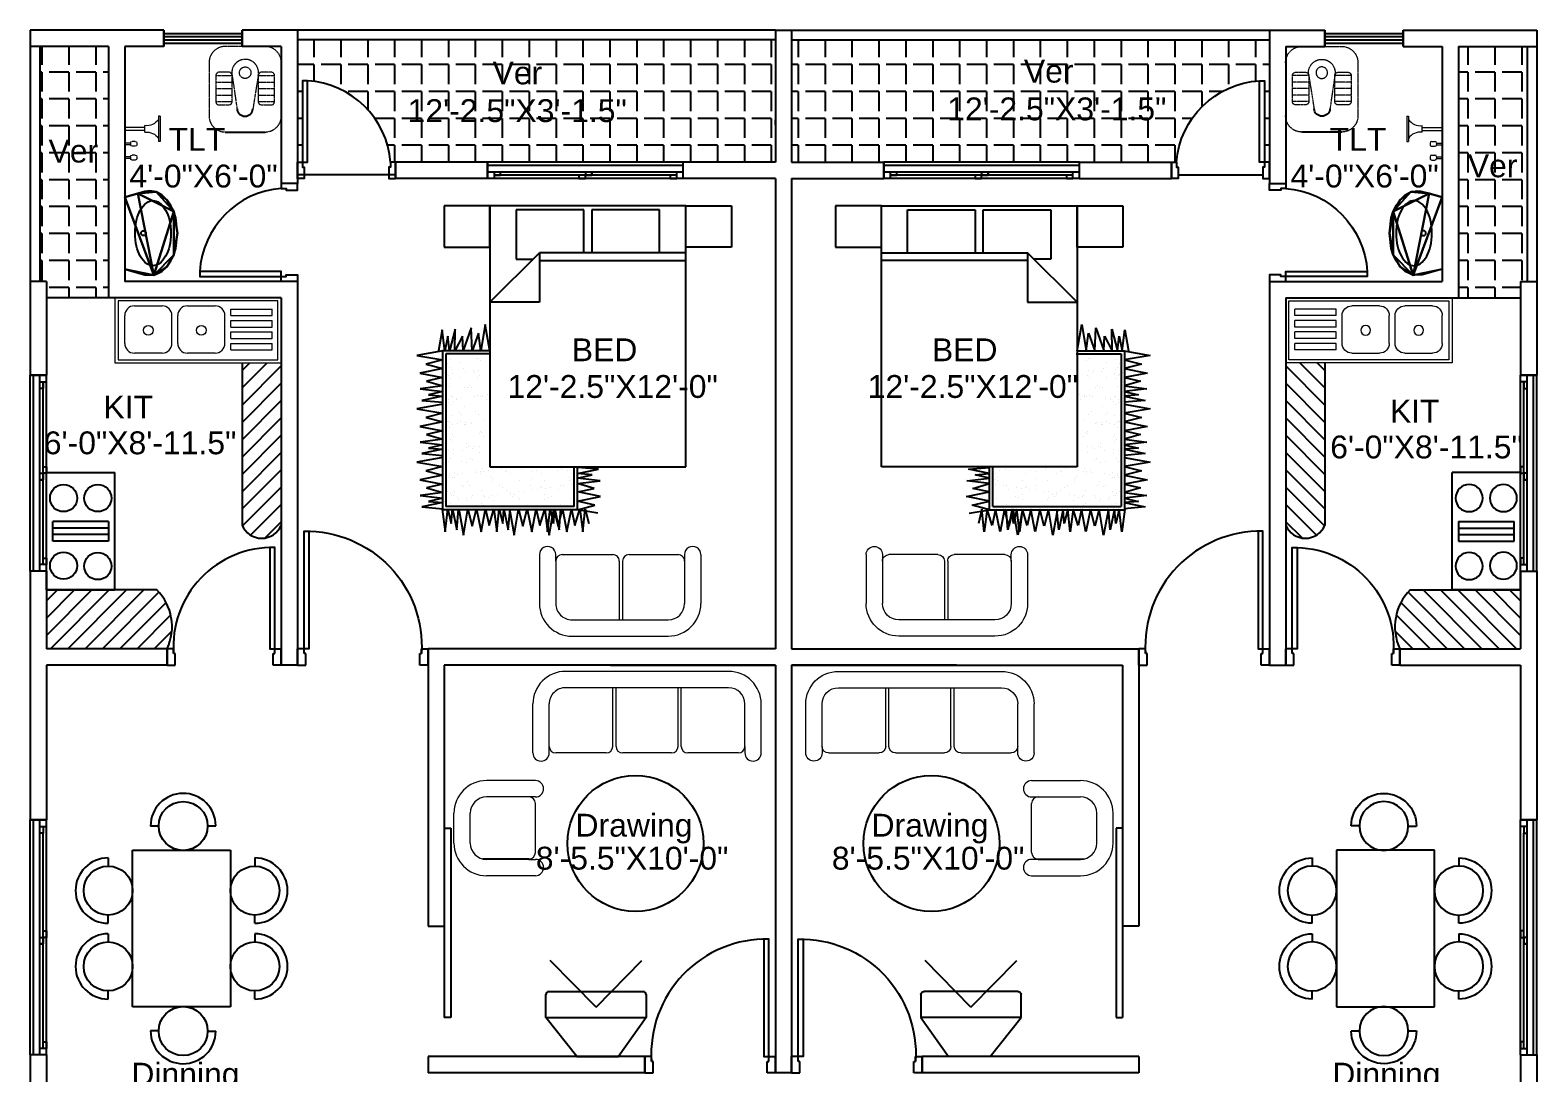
# Model space of a CAD drawing. Header units: inches. Extents: x 6298 to 15649, y -2101 to 8036.
# Drawn here: x 9079 to 15649, y 3492 to 8036 of the extents above; entities that cross this region are included whole.
import ezdxf
from ezdxf.enums import TextEntityAlignment as Align

# ---------------------------------------------------------------- set-up
doc = ezdxf.new("R2010")
doc.units = ezdxf.units.IN
doc.header["$MEASUREMENT"] = 0
doc.linetypes.add('CENTER2', pattern=[1.125, 0.75, -0.125, 0.125, -0.125])
doc.linetypes.add('DASHED2', pattern=[0.375, 0.25, -0.125])
for name, color, linetype in [('AR APPL SPEC', 14, 'Continuous'), ('AR APPLIANCE', 1, 'Continuous'), ('BED', 221, 'DASHED2'), ('door', 12, 'Continuous'), ('farniture', 226, 'Continuous'), ('FIXTURES', 4, 'Continuous'), ('FURNITURE', 3, 'Continuous'), ('win', 104, 'Continuous')]:
    doc.layers.add(name, color=color, linetype=linetype)
for name, color, linetype, lineweight in [('BORDER', 230, 'Continuous', 30), ('KITCHEN_FIX', 140, 'Continuous', 0), ('stair hide', 11, 'Continuous', 9), ('Text', 7, 'Continuous', 15), ('WINDOW', 96, 'Continuous', 18)]:
    doc.layers.add(name, color=color, linetype=linetype, lineweight=lineweight)
doc.styles.add('arial', font='arial.ttf')
doc.styles.get("Standard").update_dxf_attribs({"font": 'arial.ttf'})
pattern_1 = [(180, (-688294.65, 649716.58), (-1e-14, -117.315), [85.32, -31.995]), (270, (-688294.65, 649716.58), (117.315, -2e-14), [85.32, -31.995])]
pattern_2 = [(180, (-1021012.3, 714559.31), (-4e-14, -117.315), [85.32, -31.995]), (270, (-1021012.3, 714559.31), (117.315, -5e-14), [85.32, -31.995])]
pattern_3 = [(45, (-1021012.295, 714559.314), (-37.706469, 37.706469), [])]
pattern_4 = [(135, (1045740.234, 714559.314), (37.706469, 37.706469), [])]

# ---------------------------------------------------------------- blocks, each defined once
blk = doc.blocks.new('w1')
at = {"layer": 'win', "linetype": 'Continuous'}
for p, q in [((-5, 0), (-5, 60)), ((0, 60), (-5, 60)), ((-3, 58), (-5, 58)), ((-4, 2), (-4, 58)), ((-3, 0), (-3, 60)), ((-1, 0), (-1, 60)), ((0, 0), (0, 60)), ((-4, 32), (-5, 32)), ((-3, 28), (-4, 28)), ((-5, 2), (-3, 2)), ((-5, 0), (0, 0))]:
    blk.add_line(p, q, dxfattribs=at)
for points in [[(-4, 56), (-3, 56), (-3, 58), (-4, 58)], [(-5, 30), (-4, 30), (-4, 32), (-5, 32)], [(-4, 28), (-3, 28), (-3, 30), (-4, 30)], [(-5, 2), (-4, 2), (-4, 4), (-5, 4)]]:
    blk.add_lwpolyline(points, close=True, dxfattribs=at)
blk = doc.blocks.new('DIN 6')
at = {"layer": 'FURNITURE'}
for p, q in [((2.38, 37.5), (4.88, 37.5)), ((22.38, 37.5), (19.88, 37.5)), ((25.62, 37.5), (28.12, 37.5)), ((45.62, 37.5), (43.12, 37.5)), ((0, 30), (48, 30)), ((0, 0), (0, 30)), ((48, 30), (48, 0)), ((-7.37, 22), (-7.35, 24.5)), ((55.37, 22), (55.35, 24.5)), ((-7.48, 7), (-7.5, 4.5)), ((55.48, 7), (55.5, 4.5)), ((48, 0), (0, 0)), ((2.38, -7.5), (4.88, -7.5)), ((22.38, -7.5), (19.88, -7.5)), ((25.62, -7.5), (28.12, -7.5)), ((45.62, -7.5), (43.12, -7.5))]:
    blk.add_line(p, q, dxfattribs=at)
for centre in [(12.38, 37.5), (35.62, 37.5), (-7.43, 14.5), (55.43, 14.5), (12.38, -7.5), (35.62, -7.5)]:
    blk.add_circle(centre, 7.5, dxfattribs=at)
for centre, start, end in [((12.38, 37.5), 0, 180), ((35.62, 37.5), 0, 180), ((-7.43, 14.5), 89.579, 269.579), ((55.43, 14.5), 270.421, 90.421), ((12.38, -7.5), 180, 0), ((35.62, -7.5), 180, 0)]:
    blk.add_arc(centre, 10, start, end, dxfattribs=at)
blk = doc.blocks.new('A$C529F64BF')
at = {"linetype": 'Continuous'}
for p, q in [((-92.33, 50.85), (-92.87, 44.44)), ((-91, 44.44), (-92.33, 50.85)), ((-88.81, 51.4), (-89.58, 44.44)), ((-87.91, 44.44), (-88.81, 51.4)), ((-83.98, 51.47), (-85.35, 44.51)), ((-82.56, 44.44), (-83.98, 51.47)), ((-78.56, 52.46), (-79.92, 44.44)), ((-77.12, 44.44), (-78.56, 52.46)), ((-75.98, 50.85), (-76.52, 44.44)), ((-74.65, 44.44), (-75.98, 50.85)), ((-72.46, 51.4), (-73.24, 44.44)), ((-71.56, 44.44), (-72.46, 51.4)), ((-67.63, 51.47), (-69.01, 44.51)), ((-66.21, 44.44), (-67.63, 51.47)), ((-62.21, 52.46), (-63.57, 44.44)), ((-60.78, 44.44), (-62.21, 52.46)), ((-59.64, 50.85), (-60.18, 44.44)), ((-58.31, 44.44), (-59.64, 50.85)), ((-56.11, 51.4), (-56.89, 44.44)), ((-55.21, 44.44), (-56.11, 51.4)), ((-51.29, 51.47), (-52.66, 44.51)), ((-49.87, 44.44), (-51.29, 51.47)), ((-45.87, 52.46), (-47.22, 44.44)), ((-44.43, 44.44), (-45.87, 52.46)), ((-90.63, 48.85), (-91, 44.44)), ((-89.58, 44.44), (-90.63, 48.85)), ((-86.42, 49.47), (-87.91, 44.44)), ((-85.35, 44.51), (-86.42, 49.47)), ((-81.26, 49.72), (-82.56, 44.44)), ((-79.92, 44.44), (-81.26, 49.72)), ((-74.28, 48.85), (-74.65, 44.44)), ((-73.24, 44.44), (-74.28, 48.85)), ((-70.08, 49.47), (-71.56, 44.44)), ((-69.01, 44.51), (-70.08, 49.47)), ((-64.91, 49.72), (-66.21, 44.44)), ((-63.57, 44.44), (-64.91, 49.72)), ((-57.93, 48.85), (-58.31, 44.44)), ((-56.89, 44.44), (-57.93, 48.85)), ((-53.73, 49.47), (-55.21, 44.44)), ((-52.66, 44.51), (-53.73, 49.47)), ((-48.56, 49.72), (-49.87, 44.44)), ((-47.22, 44.44), (-48.56, 49.72)), ((-92.97, 44.63), (-99.93, 43.73)), ((-99.93, 43.73), (-92.97, 42.95)), ((-92.97, 42.95), (-97.38, 41.91)), ((-97.38, 41.91), (-92.97, 41.53)), ((-44.43, 44.51), (-93.15, 44.51)), ((-93.15, 3.17), (-93.15, 44.51)), ((-45.43, 43.51), (-92.15, 43.51)), ((-92.15, 4.17), (-92.15, 43.51)), ((-91.48, 44.27), (-91.48, 44.27)), ((-91.15, 42.24), (-91.15, 42.24)), ((-90.83, 45.38), (-90.83, 45.38)), ((-90.62, 43.82), (-90.62, 43.82)), ((-90.26, 44.45), (-90.26, 44.45)), ((-88.75, 41.68), (-88.75, 41.68)), ((-88.24, 42.23), (-88.24, 42.23)), ((-87.58, 43.11), (-87.58, 43.11)), ((-83.43, 42.57), (-83.43, 42.57)), ((-82.68, 42.51), (-82.68, 42.51)), ((-81.97, 42.36), (-81.97, 42.36)), ((-81.8, 43.3), (-81.8, 43.3)), ((-81.17, 43.62), (-81.17, 43.62)), ((-78.27, 42.59), (-78.27, 42.59)), ((-77.58, 41.97), (-77.58, 41.97)), ((-76.02, 43.49), (-76.02, 43.49)), ((-74.96, 42.84), (-74.96, 42.84)), ((-71.7, 42.07), (-71.7, 42.07)), ((-67.88, 42.46), (-67.88, 42.46)), ((-66.95, 41.62), (-66.95, 41.62)), ((-66.58, 42.09), (-66.58, 42.09)), ((-66.14, 42.89), (-66.14, 42.89)), ((-66.07, 42.64), (-66.07, 42.64)), ((-64.36, 41.59), (-64.36, 41.59)), ((-63.23, 43.68), (-63.23, 43.68)), ((-61.04, 41.81), (-61.04, 41.81)), ((-60.15, 42.79), (-60.15, 42.79)), ((-59.41, 42.74), (-59.41, 42.74)), ((-58.58, 41.78), (-58.58, 41.78)), ((-55.41, 42.38), (-55.41, 42.38)), ((-52.8, 41.97), (-52.8, 41.97)), ((-51.91, 42.7), (-51.91, 42.7)), ((-51.69, 43.06), (-51.69, 43.06)), ((-51.1, 43.97), (-51.1, 43.97)), ((-50.04, 41.93), (-50.04, 41.93)), ((-49.53, 42.48), (-49.53, 42.48)), ((-48.2, 42.94), (-48.2, 42.94)), ((-47.02, 42.16), (-47.02, 42.16)), ((-45.43, 29.76), (-45.43, 43.51)), ((-38.02, 44.65), (-44.43, 45.75)), ((-44.43, 43.88), (-38.02, 44.65)), ((-44.43, 29.94), (-44.43, 44.51)), ((-40.02, 42.91), (-44.43, 43.88)), ((-44.43, 42.46), (-40.02, 42.91)), ((-37.82, 40.72), (-44.43, 42.46)), ((-12.69, 44.06), (-12.69, 30)), ((0, 44.06), (-12.69, 44.06)), ((0, 30), (0, 44.06)), ((-92.97, 39.6), (-100.98, 38.16)), ((-100.98, 38.16), (-92.97, 36.81)), ((-92.97, 41.53), (-99.38, 40.21)), ((-99.38, 40.21), (-92.97, 39.66)), ((-90.09, 39.75), (-90.09, 39.75)), ((-89.77, 37.31), (-89.77, 37.31)), ((-89.49, 39.93), (-89.49, 39.93)), ((-88.68, 41.2), (-88.68, 41.2)), ((-87.48, 40.84), (-87.48, 40.84)), ((-86.11, 38.24), (-86.11, 38.24)), ((-85.61, 38.79), (-85.61, 38.79)), ((-84.51, 36.97), (-84.51, 36.97)), ((-83.22, 41.01), (-83.22, 41.01)), ((-83.21, 41.4), (-83.21, 41.4)), ((-82.36, 40.07), (-82.36, 40.07)), ((-82.16, 38.51), (-82.16, 38.51)), ((-81.7, 41.03), (-81.7, 41.03)), ((-78.73, 37.16), (-78.73, 37.16)), ((-78.25, 38.83), (-78.25, 38.83)), ((-75.92, 41.21), (-75.92, 41.21)), ((-74.95, 38.54), (-74.95, 38.54)), ((-74.75, 41.28), (-74.75, 41.28)), ((-74.22, 37.2), (-74.22, 37.2)), ((-72.95, 37.35), (-72.95, 37.35)), ((-72.21, 41.52), (-72.21, 41.52)), ((-70.74, 41.26), (-70.74, 41.26)), ((-70.14, 41.4), (-70.14, 41.4)), ((-67.17, 37.54), (-67.17, 37.54)), ((-66.93, 37.86), (-66.93, 37.86)), ((-66.81, 39.97), (-66.81, 39.97)), ((-66.49, 37.53), (-66.49, 37.53)), ((-66.13, 39.12), (-66.13, 39.12)), ((-63.94, 38.65), (-63.94, 38.65)), ((-63.44, 39.2), (-63.44, 39.2)), ((-61.39, 37.73), (-61.39, 37.73)), ((-59.95, 41.23), (-59.95, 41.23)), ((-59.42, 40.28), (-59.42, 40.28)), ((-59.09, 40.3), (-59.09, 40.3)), ((-58.88, 38.74), (-58.88, 38.74)), ((-58.61, 41.55), (-58.61, 41.55)), ((-55.61, 37.91), (-55.61, 37.91)), ((-52.78, 38.95), (-52.78, 38.95)), ((-51.48, 41.5), (-51.48, 41.5)), ((-50.95, 37.43), (-50.95, 37.43)), ((-49.83, 38.1), (-49.83, 38.1)), ((-48.18, 39.18), (-48.18, 39.18)), ((-39.94, 38.46), (-44.43, 40.78)), ((-44.43, 40.78), (-37.82, 40.72)), ((-44.37, 38.23), (-39.94, 38.46)), ((-37.41, 35.8), (-44.37, 38.23)), ((-92.97, 34.16), (-99.99, 32.74)), ((-99.99, 32.74), (-93.03, 31.37)), ((-92.97, 36.81), (-98.25, 35.47)), ((-98.25, 35.47), (-92.97, 34.16)), ((-91.24, 32.65), (-91.24, 32.65)), ((-90.29, 36.78), (-90.29, 36.78)), ((-89.56, 35.75), (-89.56, 35.75)), ((-88.85, 35.26), (-88.85, 35.26)), ((-87.19, 32.73), (-87.19, 32.73)), ((-85.76, 36.41), (-85.76, 36.41)), ((-81.96, 33.01), (-81.96, 33.01)), ((-81.62, 34.44), (-81.62, 34.44)), ((-81.41, 32.92), (-81.41, 32.92)), ((-81.15, 34.28), (-81.15, 34.28)), ((-80.58, 32.39), (-80.58, 32.39)), ((-77.85, 35.37), (-77.85, 35.37)), ((-77.34, 35.93), (-77.34, 35.93)), ((-75.63, 33.11), (-75.63, 33.11)), ((-74.44, 35.44), (-74.44, 35.44)), ((-73.9, 34.77), (-73.9, 34.77)), ((-73.69, 33.2), (-73.69, 33.2)), ((-73.64, 36.7), (-73.64, 36.7)), ((-69.85, 33.3), (-69.85, 33.3)), ((-69.58, 32.5), (-69.58, 32.5)), ((-69.07, 33.06), (-69.07, 33.06)), ((-66.68, 35.67), (-66.68, 35.67)), ((-66.29, 35.97), (-66.29, 35.97)), ((-64.07, 33.49), (-64.07, 33.49)), ((-63.21, 34.34), (-63.21, 34.34)), ((-58.41, 32.8), (-58.41, 32.8)), ((-58.35, 34.66), (-58.35, 34.66)), ((-58.29, 33.68), (-58.29, 33.68)), ((-55.7, 36.76), (-55.7, 36.76)), ((-55.68, 35.78), (-55.68, 35.78)), ((-55.17, 36.34), (-55.17, 36.34)), ((-52.5, 33.87), (-52.5, 33.87)), ((-51.89, 33.36), (-51.89, 33.36)), ((-51.08, 34.63), (-51.08, 34.63)), ((-50.62, 34.99), (-50.62, 34.99)), ((-50.42, 33.43), (-50.42, 33.43)), ((-47.41, 32.91), (-47.41, 32.91)), ((-46.9, 33.47), (-46.9, 33.47)), ((-46.72, 34.06), (-46.72, 34.06)), ((-44.43, 35.44), (-37.41, 35.8)), ((-39.07, 33.54), (-44.43, 35.44)), ((-44.43, 32.79), (-39.07, 33.54)), ((-36.42, 31.44), (-44.43, 32.79)), ((-92.97, 28.82), (-99.93, 27.91)), ((-99.93, 27.91), (-92.97, 27.14)), ((-93.03, 31.37), (-98, 30.3)), ((-98, 30.3), (-92.97, 28.82)), ((-91.75, 32.09), (-91.75, 32.09)), ((-90.19, 28.93), (-90.19, 28.93)), ((-89.47, 30.59), (-89.47, 30.59)), ((-89.02, 31.67), (-89.02, 31.67)), ((-88.7, 29.23), (-88.7, 29.23)), ((-88.66, 31.86), (-88.66, 31.86)), ((-84.41, 29.12), (-84.41, 29.12)), ((-83.48, 29.22), (-83.48, 29.22)), ((-82.97, 29.78), (-82.97, 29.78)), ((-81.3, 32), (-81.3, 32)), ((-81.09, 30.44), (-81.09, 30.44)), ((-80, 30), (-80, -30)), ((0, 30), (-80, 30)), ((-70.72, 31.91), (-70.72, 31.91)), ((-65.75, 31.89), (-65.75, 31.89)), ((-60.8, 30.19), (-60.8, 30.19)), ((-59.4, 30.94), (-59.4, 30.94)), ((-58.6, 32.2), (-58.6, 32.2)), ((-58.03, 32.22), (-58.03, 32.22)), ((-57.82, 30.66), (-57.82, 30.66)), ((-55.51, 30.06), (-55.51, 30.06)), ((-49.73, 30.25), (-49.73, 30.25)), ((-44.43, 30), (-36.42, 31.44)), ((-29.6, 30), (-14.4, 14.8)), ((-29.6, 14.8), (-29.6, 30)), ((-12.69, 30), (0, 30)), ((0, -30), (0, 30)), ((-92.97, 24.02), (-100.98, 22.58)), ((-92.97, 25.72), (-99.38, 24.39)), ((-99.38, 24.39), (-92.97, 23.85)), ((-92.97, 27.14), (-97.38, 26.1)), ((-97.38, 26.1), (-92.97, 25.72)), ((-88.61, 23.63), (-88.61, 23.63)), ((-88.5, 27.67), (-88.5, 27.67)), ((-87.96, 23.6), (-87.96, 23.6)), ((-87.22, 25.06), (-87.22, 25.06)), ((-86.22, 26.24), (-86.22, 26.24)), ((-85.75, 27.07), (-85.75, 27.07)), ((-81.94, 23.67), (-81.94, 23.67)), ((-81.44, 25.25), (-81.44, 25.25)), ((-81.13, 24.94), (-81.13, 24.94)), ((-80.56, 26.36), (-80.56, 26.36)), ((-80.24, 23.92), (-80.24, 23.92)), ((-100.98, 22.58), (-92.97, 21.22)), ((-92.97, 18.58), (-99.99, 17.16)), ((-92.97, 21.22), (-98.25, 19.88)), ((-98.25, 19.88), (-92.97, 18.58)), ((-91.85, 20.09), (-91.85, 20.09)), ((-89.9, 20.82), (-89.9, 20.82)), ((-89.45, 21.25), (-89.45, 21.25)), ((-89.11, 23.07), (-89.11, 23.07)), ((-88.65, 22.51), (-88.65, 22.51)), ((-87.64, 21.16), (-87.64, 21.16)), ((-87.43, 19.6), (-87.43, 19.6)), ((-84.12, 21.01), (-84.12, 21.01)), ((-80.85, 20.21), (-80.85, 20.21)), ((-80.34, 20.76), (-80.34, 20.76)), ((-80.03, 22.36), (-80.03, 22.36)), ((-16.4, 22), (-16.4, 16.8)), ((-1.2, 22), (-16.4, 22)), ((-1.2, 1.2), (-1.2, 22)), ((-99.99, 17.16), (-93.03, 15.79)), ((-93.03, 15.79), (-98, 14.72)), ((-98, 14.72), (-92.97, 13.23)), ((-87.12, 17.21), (-87.12, 17.21)), ((-86.9, 15.52), (-86.9, 15.52)), ((-86.48, 14.06), (-86.48, 14.06)), ((-85.97, 14.61), (-85.97, 14.61)), ((-85.73, 17.72), (-85.73, 17.72)), ((-83.58, 17.22), (-83.58, 17.22)), ((-81.92, 14.33), (-81.92, 14.33)), ((-81.34, 17.4), (-81.34, 17.4)), ((-81.12, 15.59), (-81.12, 15.59)), ((-14.4, 14.8), (-29.6, 14.8)), ((-16.8, 14.8), (-16.8, -30)), ((-14.4, -30), (-14.4, 14.8)), ((-92.97, 13.25), (-100.98, 11.81)), ((-100.98, 11.81), (-92.97, 10.45)), ((-92.97, 13.23), (-99.93, 12.33)), ((-99.93, 12.33), (-92.97, 11.56)), ((-92.97, 10.14), (-99.38, 8.81)), ((-92.97, 10.45), (-98.25, 9.11)), ((-92.97, 11.56), (-97.38, 10.51)), ((-97.38, 10.51), (-92.97, 10.14)), ((-89.94, 13.15), (-89.94, 13.15)), ((-89.44, 11.91), (-89.44, 11.91)), ((-89.22, 11.07), (-89.22, 11.07)), ((-88.63, 13.17), (-88.63, 13.17)), ((-86.58, 13.08), (-86.58, 13.08)), ((-86.37, 11.52), (-86.37, 11.52)), ((-84.16, 13.34), (-84.16, 13.34)), ((-81.05, 9.29), (-81.05, 9.29)), ((-92.97, 7.81), (-99.99, 6.39)), ((-99.99, 6.39), (-93.03, 5.02)), ((-99.38, 8.81), (-92.97, 8.27)), ((-98.25, 9.11), (-92.97, 7.81)), ((-93.03, 5.02), (-98, 3.95)), ((-92.12, 7.91), (-92.12, 7.91)), ((-91.61, 8.46), (-91.61, 8.46)), ((-89.84, 5.3), (-89.84, 5.3)), ((-86.83, 9.1), (-86.83, 9.1)), ((-85.84, 7.45), (-85.84, 7.45)), ((-85.71, 8.38), (-85.71, 8.38)), ((-85.51, 5.01), (-85.51, 5.01)), ((-84.06, 5.49), (-84.06, 5.49)), ((-83.85, 5.04), (-83.85, 5.04)), ((-83.34, 5.59), (-83.34, 5.59)), ((-81.91, 4.99), (-81.91, 4.99)), ((-81.1, 6.25), (-81.1, 6.25)), ((-80.95, 8.2), (-80.95, 8.2)), ((-92.97, 2.46), (-99.93, 1.56)), ((-99.93, 1.56), (-92.97, 0.79)), ((-98, 3.95), (-92.97, 2.46)), ((-92.97, 0.79), (-97.38, -0.26)), ((-94.21, -3.1), (-93.15, 3.13)), ((-93.15, 3.17), (-80, 3.17)), ((-93.15, 3.13), (-91.81, -2.15)), ((-92.15, 4.17), (-80, 4.17)), ((-91.81, -2.15), (-90.51, 3.13)), ((-90.51, 3.13), (-89.09, -3.9)), ((-89.09, -3.9), (-87.72, 3.06)), ((-87.72, 3.06), (-86.65, -1.9)), ((-86.65, -1.9), (-85.16, 3.13)), ((-85.16, 3.13), (-84.26, -3.83)), ((-84.26, -3.83), (-83.49, 3.13)), ((-83.49, 3.13), (-82.44, -1.28)), ((-82.44, -1.28), (-82.07, 3.13)), ((-82.07, 3.13), (-80.74, -3.29)), ((-80.74, -3.29), (-80.2, 3.13)), ((-14.4, 1.2), (-1.2, 1.2)), ((-1.2, -1.2), (-14.4, -1.2)), ((-1.2, -22), (-1.2, -1.2)), ((-14.4, -22), (-1.2, -22)), ((-80, -30), (0, -30)), ((-12.69, -44.06), (-12.69, -30)), ((-12.69, -30), (0, -30)), ((0, -30), (0, -44.06)), ((0, -44.06), (-12.69, -44.06))]:
    blk.add_line(p, q, dxfattribs=at)
blk = doc.blocks.new('A$C074A1D5E')
at = {"linetype": 'Continuous'}
for p, q in [((-38, 5), (-40, 5)), ((-40, 0), (-40, 5)), ((-38, 3.5), (-38, 5)), ((-2, 3.5), (-2, 5)), ((-2, 5), (0, 5)), ((0, 0), (0, 5)), ((-40, 0), (-37.5, 0)), ((-37.5, 3.5), (-38, 3.5)), ((-37.5, 0), (-37.5, 3.5)), ((-2.5, 3.5), (-2, 3.5)), ((-2.5, 0), (-2.5, 3.5)), ((0, 0), (-2.5, 0))]:
    blk.add_line(p, q, dxfattribs=at)
blk.add_lwpolyline([(-3.5, 41), (-3.5, 5), (-2, 5), (-2, 41)], close=True, dxfattribs=at)
blk.add_arc((-2.75, 5.69), 35.32, 88.7832, 183.5551, dxfattribs=at)
blk = doc.blocks.new('D2')
at = {"layer": 'FURNITURE', "linetype": 'Continuous'}
for p, q in [((-35, 0), (-35, 5)), ((-33, 5), (-35, 5)), ((-33, 3.5), (-33, 5)), ((-2, 5), (0, 5)), ((-2, 3.5), (-2, 5)), ((0, 0), (0, 5)), ((-35, 0), (-32.5, 0)), ((-32.5, 3.5), (-33, 3.5)), ((-32.5, 0), (-32.5, 3.5)), ((-2.5, 0), (-2.5, 3.5)), ((-2.5, 3.5), (-2, 3.5)), ((0, 0), (-2.5, 0))]:
    blk.add_line(p, q, dxfattribs=at)
blk.add_lwpolyline([(-3.5, 36), (-3.5, 5), (-2, 5), (-2, 36)], close=True, dxfattribs=at)
blk.add_arc((-2.75, 5.68), 30.33, 88.583, 184.1234, dxfattribs=at)
blk = doc.blocks.new('D 30')
at = {"layer": 'door'}
for points in [[(0, 0), (0, -5), (-1.5, -5), (-1.5, -3.5), (-2, -3.5), (-2, 0)], [(-30, 0), (-30, -5), (-28.5, -5), (-28.5, -3.5), (-28, -3.5), (-28, 0)], [(-3, -30), (-1.5, -30), (-1.5, -5), (-3, -5)]]:
    blk.add_lwpolyline(points, close=True, dxfattribs=at)
blk.add_arc((-1.44, -2.9), 27.14, 184.4311, 266.7034, dxfattribs=at)
blk = doc.blocks.new('A$C02903742')
at = {"layer": 'farniture', "linetype": 'CENTER2', "lineweight": 18, "ltscale": 0.3}
for p, q in [((5, 22.19), (21.23, 22.19)), ((7.91, 19.09), (7.91, 16.09)), ((16.91, 20.09), (8.91, 20.09)), ((8.91, 15.09), (8.91, 20.09)), ((10.91, 15.09), (10.91, 20.09)), ((12.91, 15.09), (12.91, 20.09)), ((14.91, 15.09), (14.91, 20.09)), ((16.91, 15.09), (16.91, 20.09)), ((17.91, 16.09), (17.91, 19.09)), ((0, 17.19), (0, 5)), ((8.91, 15.09), (19.13, 13.45)), ((8.91, 15.09), (16.91, 15.09)), ((7.91, 6.09), (7.91, 3.09)), ((8.91, 7.09), (19.13, 8.6)), ((16.91, 7.09), (8.91, 7.09)), ((8.91, 2.09), (8.91, 7.09)), ((10.91, 2.09), (10.91, 7.09)), ((12.91, 2.09), (12.91, 7.09)), ((14.91, 2.09), (14.91, 7.09)), ((16.91, 2.09), (16.91, 7.09)), ((17.91, 3.09), (17.91, 6.09)), ((5, 0), (21.23, 0)), ((8.91, 2.09), (16.91, 2.09))]:
    blk.add_line(p, q, dxfattribs=at)
at = {"layer": 'farniture'}
blk.add_line((26.23, 5), (26.23, 17.19), dxfattribs=at)
at = {"layer": 'farniture', "linetype": 'CENTER2', "lineweight": 18, "ltscale": 0.3}
blk.add_circle((8.04, 11.09), 1.77, dxfattribs=at)
for centre, radius, start, end in [((5, 17.19), 5, 90, 180), ((8.91, 19.09), 1, 90, 180), ((16.91, 19.09), 1, 0, 90), ((21.23, 17.19), 5, 0, 90), ((8.04, 11.09), 4.09, 77.7824, 282.2176), ((8.91, 16.09), 1, 180, 270), ((16.91, 16.09), 1, 270, 0), ((5, 5), 5, 180, 270), ((8.91, 6.09), 1, 90, 180), ((16.91, 6.09), 1, 0, 90), ((21.23, 5), 5, 270, 0), ((8.91, 3.09), 1, 180, 270), ((16.91, 3.09), 1, 270, 0)]:
    blk.add_arc(centre, radius, start, end, dxfattribs=at)
at = {"layer": 'farniture'}
blk.add_arc((18.94, 11.03), 2.44, 274.5466, 85.4534, dxfattribs=at)
blk = doc.blocks.new('BASINL')
at = {"layer": 'FIXTURES'}
for centre, radius, start, end in [((0, -3.88), 18.04, 90, 102.8614), ((0, -3.88), 18.04, 77.1386, 90), ((-6.81, 8.66), 3.17, 143.0769, 180), ((-3.57, 6.23), 7.22, 118.8644, 143.0769), ((-1.42, 2.32), 11.68, 102.8614, 118.8644), ((1.42, 2.32), 11.68, 61.1356, 77.1386), ((3.57, 6.23), 7.22, 36.9231, 61.1356), ((6.81, 8.66), 3.17, 0, 36.9231), ((-6.81, 8.66), 3.17, 180, 216.9231), ((-3.57, 11.1), 7.22, 216.9231, 241.1356), ((-1.42, 15), 11.68, 241.1356, 257.1386), ((0, 5.76), 0.75, 0, 180), ((0, 5.76), 0.75, 180, 0), ((1.42, 15), 11.68, 282.8614, 298.8644), ((3.57, 11.1), 7.22, 298.8644, 323.0769), ((6.81, 8.66), 3.17, 323.0769, 0), ((0, 21.2), 18.04, 257.1386, 270), ((0, 21.2), 18.04, 270, 282.8614)]:
    blk.add_arc(centre, radius, start, end, dxfattribs=at)
mesh = blk.add_polyface(dxfattribs=at)
corners = [(-12.86, 8.91), (6.64, 15.05), (12.17, 4.02), (6.64, 15.05), (12.66, 9.63), (12.17, 4.02), (-12.86, 8.91), (-6.64, 15.05), (6.64, 15.05), (12.17, 4.02), (11.02, 0), (-12.86, 8.91), (12.66, 9.63), (12.93, 6.94), (12.17, 4.02), (6.64, 15.05), (10.27, 12.96), (12.66, 9.63), (-6.64, 15.05), (0, 16.18), (6.64, 15.05), (-12.86, 8.91), (-10.27, 12.96), (-6.64, 15.05), (11.02, 0), (-11.02, 0), (-12.86, 8.91), (12.17, 4.02), (12.29, 4.38), (11.02, 0), (12.93, 6.94), (12.81, 6.2), (12.17, 4.02), (12.66, 9.63), (12.98, 7.68), (12.93, 6.94), (10.27, 12.96), (11.74, 11.38), (12.66, 9.63), (6.64, 15.05), (8.5, 14.19), (10.27, 12.96), (0, 16.18), (4.68, 15.65), (6.64, 15.05), (-6.64, 15.05), (-4.68, 15.65), (0, 16.18), (-10.27, 12.96), (-8.5, 14.19), (-6.64, 15.05), (-12.86, 8.91), (-11.74, 11.38), (-10.27, 12.96), (-11.02, 0), (-12.81, 6.2), (-12.86, 8.91)]
mesh.append_faces([[corners[k] for k in face] for face in [(0, 1, 2), (3, 4, 5), (6, 7, 8), (9, 10, 11), (12, 13, 14), (15, 16, 17), (18, 19, 20), (21, 22, 23)]], dxfattribs={"vtx0": -1, "vtx1": -1, "vtx2": -1})
mesh.append_faces([[corners[k] for k in face] for face in [(24, 25, 26)]], dxfattribs={"vtx1": -1, "vtx2": -1})
mesh.append_faces([[corners[k] for k in face] for face in [(27, 28, 29), (30, 31, 32), (33, 34, 35), (36, 37, 38), (39, 40, 41), (42, 43, 44), (45, 46, 47), (48, 49, 50), (51, 52, 53), (54, 55, 56)]], dxfattribs={"vtx2": -1})
blk = doc.blocks.new('sawar')
at = {"layer": 'stair hide'}
for p, q in [((-0.47, 4.69), (-0.47, 10.97)), ((0.47, 4.69), (0.47, 10.97)), ((4.34, 9.15), (4.34, 10.89)), ((4.84, 9.15), (4.84, 10.89)), ((8.54, 9.15), (8.54, 10.89)), ((9.04, 9.15), (9.04, 10.89)), ((1, 4.69), (-1, 4.69)), ((3.84, 7.65), (3.84, 8.65)), ((4.34, 9.15), (4.84, 9.15)), ((4.34, 7.15), (4.84, 7.15)), ((5.34, 7.65), (5.34, 8.65)), ((8.04, 7.65), (8.04, 8.65)), ((8.54, 9.15), (9.04, 9.15)), ((8.54, 7.15), (9.04, 7.15)), ((9.54, 7.65), (9.54, 8.65)), ((-3.89, 0.5), (3.89, 0.5)), ((-3.89, 0), (-3.89, 0.5)), ((-3.89, 0), (3.89, 0)), ((3.89, 0), (3.89, 0.5))]:
    blk.add_line(p, q, dxfattribs=at)
for centre, radius, start, end in [((-5.45, 4.2), 4.48, 304.3138, 6.2658), ((5.45, 4.2), 4.48, 173.7342, 235.6862), ((4.34, 8.65), 0.5, 90, 180), ((4.34, 7.65), 0.5, 180, 270), ((4.84, 8.65), 0.5, 0, 90), ((4.84, 7.65), 0.5, 270, 0), ((8.54, 8.65), 0.5, 90, 180), ((8.54, 7.65), 0.5, 180, 270), ((9.04, 8.65), 0.5, 0, 90), ((9.04, 7.65), 0.5, 270, 0)]:
    blk.add_arc(centre, radius, start, end, dxfattribs=at)
blk = doc.blocks.new('K-1')
at = {"layer": 'KITCHEN_FIX'}
for p, q in [((112.78, 10.55), (121.28, 10.55)), ((129.03, 10.55), (137.53, 10.55)), ((142.29, 7.55), (142.29, 9.55)), ((142.29, 9.55), (155.03, 9.55)), ((155.03, 7.55), (155.03, 9.55)), ((109.78, -0.95), (109.78, 7.55)), ((124.28, -0.95), (124.28, 7.55)), ((126.03, -0.95), (126.03, 7.55)), ((140.53, -0.95), (140.53, 7.55)), ((142.29, 7.55), (155.03, 7.55)), ((142.29, 4.05), (142.29, 6.05)), ((142.29, 6.05), (155.03, 6.05)), ((155.03, 4.05), (155.03, 6.05)), ((142.29, 4.05), (155.03, 4.05)), ((142.29, 0.55), (142.29, 2.55)), ((142.29, 2.55), (155.03, 2.55)), ((142.29, 0.55), (155.03, 0.55)), ((155.03, 0.55), (155.03, 2.55)), ((121.28, -3.95), (112.78, -3.95)), ((137.53, -3.95), (129.03, -3.95)), ((142.29, -2.95), (142.29, -0.95)), ((142.29, -0.95), (155.03, -0.95)), ((142.29, -2.95), (155.03, -2.95)), ((155.03, -2.95), (155.03, -0.95))]:
    blk.add_line(p, q, dxfattribs=at)
for points in [[(157.79, -6.95), (157.79, 13.05), (106.79, 13.05), (106.79, -6.95)], [(156.79, -5.95), (156.79, 12.05), (107.79, 12.05), (107.79, -5.95)]]:
    blk.add_lwpolyline(points, close=True, dxfattribs=at)
for centre in [(117.03, 3.05), (133.28, 3.05)]:
    blk.add_circle(centre, 1.5, dxfattribs=at)
for centre, start, end in [((112.78, 7.55), 90, 180), ((121.28, 7.55), 0, 90), ((129.03, 7.55), 90, 180), ((137.53, 7.55), 0, 90), ((112.78, -0.95), 180, 270), ((121.28, -0.95), 270, 0), ((129.03, -0.95), 180, 270), ((137.53, -0.95), 270, 0)]:
    blk.add_arc(centre, 3, start, end, dxfattribs=at)
blk = doc.blocks.new('COOKTOP 01')
at = {"layer": 'AR APPLIANCE'}
for p, q in [((-18, 22.5), (-18, 1.5)), ((-18, 22.5), (18, 22.5)), ((-3, 20.54), (3, 20.54)), ((-3, 3.46), (-3, 20.54)), ((-1, 3.46), (-1, 20.54)), ((1, 3.46), (1, 20.54)), ((3, 3.46), (3, 20.54)), ((18, 22.5), (18, 1.5)), ((-18, 1.5), (18, 1.5)), ((3, 3.46), (-3, 3.46))]:
    blk.add_line(p, q, dxfattribs=at)
for centre in [(-10.55, 17.25), (10.16, 17.25), (-10.68, 6.75), (10.16, 6.75)]:
    blk.add_circle(centre, 4.15, dxfattribs=at)
at = {"layer": 'AR APPL SPEC', "flags": 9}
for tag, p in [('DESCRIPTION', (9.97, 6.69)), ('COLOR', (9.97, 5.74)), ('MFR', (9.97, 7.63))]:
    blk.add_attdef(tag, text='', height=0.75, dxfattribs=at).set_placement(p, align=Align.CENTER)
blk = doc.blocks.new('2 SOFA')
at = {"layer": 'farniture', "linetype": 'Continuous', "lineweight": 18, "ltscale": 0.3}
for p, q in [((20, 24.5), (5, 24.5)), ((18, 19.5), (5, 19.5)), ((18, 19.5), (20, 19.5)), ((-5, 14.5), (-5, -15)), ((0, 14.5), (0, -15)), ((20, 17.5), (20, 2)), ((18, 0), (0, 0)), ((18, -1), (0, -1)), ((20, -3), (20, -18)), ((18, -20), (5, -20)), ((20, -20), (5, -20)), ((20, -25), (5, -25))]:
    blk.add_line(p, q, dxfattribs=at)
for centre, radius, start, end in [((5, 14.5), 10, 90, 180), ((20, 22), 2.5, 270, 90), ((5, 14.5), 5, 90, 180), ((18, 17.5), 2, 0, 90), ((18, 2), 2, 270, 0), ((18, -3), 2, 0, 90), ((5, -15), 10, 180, 270), ((5, -15), 5, 180, 270), ((18, -18), 2, 270, 0), ((20, -22.5), 2.5, 270, 90)]:
    blk.add_arc(centre, radius, start, end, dxfattribs=at)
blk = doc.blocks.new('3SOFA')
at = {"layer": 'farniture', "linetype": 'Continuous', "lineweight": 18, "ltscale": 0.3}
for p, q in [((-35, 20), (-35, 5)), ((-30, 18), (-30, 20)), ((-28, 20), (-12.5, 20)), ((-7.5, 20), (7.5, 20)), ((12.5, 20), (28, 20)), ((30, 20), (30, 5)), ((35, 20), (35, 5)), ((-30, 18), (-30, 5)), ((-10.5, 18), (-10.5, 0)), ((-9.5, 18), (-9.5, 0)), ((9.5, 18), (9.5, 0)), ((10.5, 18), (10.5, 0)), ((30, 18), (30, 5)), ((-25, 0), (25, 0)), ((-25, -5), (25, -5))]:
    blk.add_line(p, q, dxfattribs=at)
for centre, radius, start, end in [((-32.5, 20), 2.5, 0, 180), ((-28, 18), 2, 90, 180), ((-12.5, 18), 2, 0, 90), ((-7.5, 18), 2, 90, 180), ((7.5, 18), 2, 0, 90), ((12.5, 18), 2, 90, 180), ((28, 18), 2, 0, 90), ((32.5, 20), 2.5, 0, 180), ((-25, 5), 10, 180, 270), ((-25, 5), 5, 180, 270), ((25, 5), 10, 270, 0), ((25, 5), 5, 270, 0)]:
    blk.add_arc(centre, radius, start, end, dxfattribs=at)
blk = doc.blocks.new('A$C2D1C3B66')
for p, q in [((-14.88, -11.97), (-6.37, 0)), ((6.37, 0), (-6.37, 0)), ((6.37, 0), (15.9, -11.98)), ((-14.88, -18.97), (-14.88, -11.97)), ((15.9, -11.98), (-14.88, -11.97)), ((15.9, -11.98), (15.9, -18.97)), ((0.51, -15.17), (-13.58, -29.39)), ((0.51, -15.17), (14.6, -29.39)), ((14.94, -19.93), (-13.92, -19.93))]:
    blk.add_line(p, q)
for centre, start, end in [((-13.92, -18.97), 179.9947, 269.9947), ((14.94, -18.97), 269.9947, 359.9947)]:
    blk.add_arc(centre, 0.96, start, end)

msp = doc.modelspace()

# ---------------------------------------------------------------- hatches: boundary and pattern name
h = msp.add_hatch()
h.set_pattern_fill('ANGLE', color=251, scale=426.6, angle=180, style=0)
h.set_pattern_definition(pattern_2)
h.paths.add_polyline_path([(9420.4, 7965.2), (9121.8, 7965.2), (9121.8, 6941.4), (9150.2, 6941.4), (9150.2, 6870.3), (9420.4, 6870.3)])
h = msp.add_hatch()
h.set_pattern_fill('ANGLE', color=251, scale=426.6, angle=180, style=0)
h.set_pattern_definition(pattern_1)
h.paths.add_polyline_path([(10287.8, 7815.9), (10266.5, 7815.9), (10266.5, 7460.4), (10245.2, 7460.4), (10245.2, 7993.6), (12328.4, 7993.6), (12328.4, 7460.4), (11926.7, 7460.4), (11073.5, 7460.4), (10671.8, 7460.4), (10650.5, 7460.4, 0.37524)])
h.paths.add_polyline_path([(11341.3, 7753.3), (11073.3, 7753.3), (11073.3, 7958.4), (11341.3, 7958.4)], flags=24)
h.paths.add_polyline_path([(11675.5, 7616.2), (10668.9, 7616.2), (10668.9, 7768.7), (11675.5, 7768.7)], flags=24)
h = msp.add_hatch()
h.set_pattern_fill('ANGLE', color=251, scale=426.6, angle=180, style=0)
h.set_pattern_definition(pattern_1)
h.paths.add_polyline_path([(14440.1, 7815.9), (14461.4, 7815.9), (14461.4, 7460.4), (14482.7, 7460.4), (14482.7, 7993.6), (12399.5, 7993.6), (12399.5, 7460.4), (12801.2, 7460.4), (13654.4, 7460.4), (14056.1, 7460.4), (14077.5, 7460.4, -0.37524)])
h.paths.add_polyline_path([(13386.6, 7753.3), (13654.7, 7753.3), (13654.7, 7958.4), (13386.6, 7958.4)], flags=24)
h.paths.add_polyline_path([(13052.4, 7616.2), (14059.1, 7616.2), (14059.1, 7768.7), (13052.4, 7768.7)], flags=24)
h = msp.add_hatch()
h.set_pattern_fill('ANGLE', color=251, scale=426.6, angle=180, style=0)
h.set_pattern_definition(pattern_2)
h.paths.add_polyline_path([(15606.1, 7965.2), (15307.5, 7965.2), (15307.5, 6870.3), (15577.7, 6870.3), (15577.7, 6941.4), (15606.1, 6941.4)])
at = {"lineweight": -2}
h = msp.add_hatch(dxfattribs=at)
h.set_pattern_fill('ANSI31', color=0, scale=426.6, style=0)
h.set_pattern_definition(pattern_3)
h.paths.add_polyline_path([(10174.1, 6585.9), (10003.4, 6585.9), (10003.4, 5878.3, 0.661725), (10174.1, 5878.3)])
h = msp.add_hatch(dxfattribs=at)
h.set_pattern_fill('ANSI31', color=0, scale=426.6, style=0)
h.set_pattern_definition(pattern_4)
h.paths.add_polyline_path([(14553.8, 6585.9), (14724.5, 6585.9), (14724.5, 5878.3, -0.661725), (14553.8, 5878.3)])
h = msp.add_hatch(dxfattribs=at)
h.set_pattern_fill('ANSI31', color=0, scale=426.6, style=0)
h.set_pattern_definition(pattern_3)
h.paths.add_polyline_path([(9631.6, 5596.3), (9150.2, 5596.3), (9150.2, 5340.3), (9676.4, 5340.3, 0.318419)])
h = msp.add_hatch(dxfattribs=at)
h.set_pattern_fill('ANSI31', color=0, scale=426.6, style=0)
h.set_pattern_definition(pattern_4)
h.paths.add_polyline_path([(15096.3, 5596.3), (15577.7, 5596.3), (15577.7, 5340.3), (15051.5, 5340.3, -0.318419)])

# ---------------------------------------------------------------- linework, layer by layer
at = {"color": 0, "lineweight": -2}
for p, q in [((9662.2, 8036.3), (9079.1, 8036.3)), ((9079.1, 8036.3), (9079.1, 7965.2)), ((9662.2, 7965.2), (9662.2, 8036.3)), ((10003.4, 7965.2), (10003.4, 8036.3)), ((10245.2, 8036.3), (10245.2, 7368)), ((12328.4, 8036.3), (12328.4, 7460.4)), ((12399.5, 8036.3), (12399.5, 7460.4)), ((14482.7, 8036.3), (14482.7, 7368)), ((14724.5, 7965.2), (14724.5, 8036.3)), ((14724.5, 7965.2), (14724.5, 8036.3)), ((15065.8, 8036.3), (15648.8, 8036.3)), ((15065.8, 7965.2), (15065.8, 8036.3)), ((15065.8, 7965.2), (15065.8, 8036.3)), ((15648.8, 8036.3), (15648.8, 7965.2)), ((9420.4, 7965.2), (9079.1, 7965.2)), ((9420.4, 7965.2), (9420.4, 6870.3)), ((9662.2, 7965.2), (9491.5, 7965.2)), ((9491.5, 7965.2), (9491.5, 6941.4)), ((10174.1, 7965.2), (10003.4, 7965.2)), ((10174.1, 7965.2), (10174.1, 7368)), ((14553.8, 7965.2), (14724.5, 7965.2)), ((14553.8, 7965.2), (14553.8, 7368)), ((15065.8, 7965.2), (15236.4, 7965.2)), ((15236.4, 7965.2), (15236.4, 6941.4)), ((15307.5, 7965.2), (15648.8, 7965.2)), ((15307.5, 7965.2), (15307.5, 6870.3)), ((11073.5, 7460.4), (10671.8, 7460.4)), ((10671.8, 7460.4), (10671.8, 7389.3)), ((11073.5, 7389.3), (11073.5, 7460.4)), ((12328.4, 7460.4), (11926.7, 7460.4)), ((11926.7, 7389.3), (11926.7, 7460.4)), ((12399.5, 7460.4), (12801.2, 7460.4)), ((12801.2, 7389.3), (12801.2, 7460.4)), ((13654.4, 7460.4), (14056.1, 7460.4)), ((13654.4, 7389.3), (13654.4, 7460.4)), ((14056.1, 7460.4), (14056.1, 7389.3)), ((10245.2, 7368), (10174.1, 7368)), ((11073.5, 7389.3), (10671.8, 7389.3)), ((12328.4, 7389.3), (11926.7, 7389.3)), ((12328.4, 7389.3), (12328.4, 5340.3)), ((12399.5, 7389.3), (12801.2, 7389.3)), ((12399.5, 7389.3), (12399.5, 5340.3)), ((13654.4, 7389.3), (14056.1, 7389.3)), ((14482.7, 7368), (14553.8, 7368)), ((9150.2, 6941.4), (9079.1, 6941.4)), ((9079.1, 6941.4), (9079.1, 6531.9)), ((9150.2, 6941.4), (9150.2, 6531.9)), ((10245.2, 6941.4), (9491.5, 6941.4)), ((10245.2, 6941.4), (10245.2, 5269.2)), ((14482.7, 6941.4), (15236.4, 6941.4)), ((14482.7, 6941.4), (14482.7, 5269.2)), ((15577.7, 6941.4), (15648.8, 6941.4)), ((15577.7, 6941.4), (15577.7, 6531.9)), ((15648.8, 6941.4), (15648.8, 6531.9)), ((10174.1, 6870.3), (9420.4, 6870.3)), ((10174.1, 6870.3), (10174.1, 5269.2)), ((14553.8, 6870.3), (15307.5, 6870.3)), ((14553.8, 6870.3), (14553.8, 5269.2)), ((10003.4, 6585.9), (10003.4, 5878.3)), ((14724.5, 6585.9), (14724.5, 5878.3)), ((9150.2, 6531.9), (9079.1, 6531.9)), ((15577.7, 6531.9), (15648.8, 6531.9)), ((9079.1, 5678.7), (9079.1, 4593.8)), ((9150.2, 5678.7), (9079.1, 5678.7)), ((9150.2, 5678.7), (9150.2, 5340.3)), ((15577.7, 5678.7), (15577.7, 5340.3)), ((15577.7, 5678.7), (15648.8, 5678.7)), ((15648.8, 5678.7), (15648.8, 4593.8)), ((9631.6, 5596.3), (9150.2, 5596.3)), ((15096.3, 5596.3), (15577.7, 5596.3)), ((9676.4, 5340.3), (9150.2, 5340.3)), ((9676.4, 5340.3), (9676.4, 5269.2)), ((12328.4, 5340.3), (10814, 5340.3)), ((10814, 5340.3), (10814, 4131.6)), ((12399.5, 5340.3), (13913.9, 5340.3)), ((13913.9, 5340.3), (13913.9, 4131.6)), ((15051.5, 5340.3), (15577.7, 5340.3)), ((15051.5, 5340.3), (15051.5, 5269.2)), ((9676.4, 5269.2), (9150.2, 5269.2)), ((9150.2, 5269.2), (9150.2, 4593.8)), ((10245.2, 5269.2), (10174.1, 5269.2)), ((12328.4, 5269.2), (10885.1, 5269.2)), ((10885.1, 5269.2), (10885.1, 4131.6)), ((11610.3, 5269.2), (12328.4, 5269.2)), ((12328.4, 5269.2), (12328.4, 3491.7)), ((12399.5, 5269.2), (13842.8, 5269.2)), ((13117.6, 5269.2), (12399.5, 5269.2)), ((12399.5, 5269.2), (12399.5, 3491.7)), ((13842.8, 5269.2), (13842.8, 4131.6)), ((14482.7, 5269.2), (14553.8, 5269.2)), ((15051.5, 5269.2), (15577.7, 5269.2)), ((15577.7, 5269.2), (15577.7, 4593.8)), ((9150.2, 4593.8), (9079.1, 4593.8)), ((9150.2, 4593.8), (9079.1, 4593.8)), ((15577.7, 4593.8), (15648.8, 4593.8)), ((10814, 4131.6), (10885.1, 4131.6)), ((10814, 4131.6), (10885.1, 4131.6)), ((13913.9, 4131.6), (13842.8, 4131.6)), ((9079.1, 3569.9), (9079.1, 2482.1)), ((9150.2, 3569.9), (9079.1, 3569.9)), ((9150.2, 3569.9), (9079.1, 3569.9)), ((9150.2, 3569.9), (9150.2, 2922.9)), ((11759.6, 3562.8), (10814, 3562.8)), ((10814, 3562.8), (10814, 3491.7)), ((11759.6, 3562.8), (11759.6, 3491.7)), ((13913.9, 3562.8), (12968.3, 3562.8)), ((12968.3, 3562.8), (12968.3, 3491.7)), ((13913.9, 3562.8), (13913.9, 3491.7)), ((15577.7, 3569.9), (15577.7, 2922.9)), ((15577.7, 3569.9), (15648.8, 3569.9)), ((15648.8, 3569.9), (15648.8, 2482.1)), ((11759.6, 3491.7), (10814, 3491.7)), ((12399.5, 3491.7), (12328.4, 3491.7)), ((13913.9, 3491.7), (12968.3, 3491.7))]:
    msp.add_line(p, q, dxfattribs=at)
at = {"color": 0, "lineweight": -2, "ltscale": 0.1}
for p, q in [((10245.2, 8036.3), (10003.4, 8036.3)), ((12328.4, 8036.3), (12399.5, 8036.3)), ((14482.7, 8036.3), (14724.5, 8036.3))]:
    msp.add_line(p, q, dxfattribs=at)
at = {"color": 251}
for p, q in [((12328.4, 8036.3), (10245.2, 8036.3)), ((12399.5, 8036.3), (14482.7, 8036.3)), ((9079.1, 7965.2), (9079.1, 6941.4)), ((9121.8, 7965.2), (9121.8, 6941.4)), ((12328.4, 7993.6), (10245.2, 7993.6)), ((12399.5, 7993.6), (14482.7, 7993.6)), ((15606.1, 7965.2), (15606.1, 6941.4)), ((15648.8, 7965.2), (15648.8, 6941.4)), ((10671.8, 7405.5), (10245.2, 7405.5)), ((14084.6, 7405.8), (14454.3, 7405.8)), ((9420.4, 6870.3), (9150.2, 6870.3)), ((15307.5, 6870.3), (15577.7, 6870.3))]:
    msp.add_line(p, q, dxfattribs=at)
at = {"color": 5, "lineweight": -2}
for p, q in [((10885.1, 4558.2), (10913.5, 4558.2)), ((10885.1, 4558.2), (10913.5, 4558.2)), ((10913.5, 4558.2), (10913.5, 3733.5)), ((13814.4, 4558.2), (13814.4, 3733.5)), ((13842.8, 4558.2), (13814.4, 4558.2)), ((10885.1, 4131.6), (10885.1, 3733.5)), ((13842.8, 4131.6), (13842.8, 3733.5)), ((10913.5, 3733.5), (10885.1, 3733.5)), ((13814.4, 3733.5), (13842.8, 3733.5))]:
    msp.add_line(p, q, dxfattribs=at)
at = {"color": 224, "lineweight": -2}
for centre in [(11718.6, 4491.7), (13009.3, 4491.7)]:
    msp.add_circle(centre, 296.5, dxfattribs=at)
at = {"color": 0, "lineweight": -2}
for centre, radius, start, end in [((12729.2, 7635.5), 401, 178.26232, 182.0165), ((10088.8, 5914.5), 92.7, 203.01276, 336.98724), ((14639.2, 5914.5), 92.7, 203.01276, 336.98724), ((9473.4, 5436.7), 224.7, 334.59869, 45.24863), ((15254.5, 5436.7), 224.7, 134.75137, 205.40131)]:
    msp.add_arc(centre, radius, start, end, dxfattribs=at)
at = {"layer": 'farniture', "linetype": 'Continuous', "lineweight": 18, "ltscale": 0.3}
for p, q in [((11282.4, 4765.3), (11069.1, 4765.3)), ((13445.7, 4765.3), (13659, 4765.3)), ((11254, 4694.2), (11069.1, 4694.2)), ((11282.4, 4694.2), (11069.1, 4694.2)), ((11282.4, 4452.5), (11282.4, 4665.8)), ((13445.7, 4694.2), (13659, 4694.2)), ((13445.7, 4452.5), (13445.7, 4665.8)), ((13474.2, 4694.2), (13659, 4694.2)), ((10926.9, 4493.3), (10926.9, 4623.1)), ((10998, 4493.3), (10998, 4623.1)), ((13730.1, 4493.3), (13730.1, 4623.1)), ((13801.2, 4493.3), (13801.2, 4623.1)), ((11254, 4424), (11053.4, 4424)), ((11254, 4422.2), (11069.1, 4422.2)), ((11254, 4422.2), (11282.4, 4422.2)), ((13474.2, 4422.2), (13445.7, 4422.2)), ((13474.2, 4424), (13674.8, 4424)), ((13474.2, 4422.2), (13659, 4422.2)), ((11282.4, 4351.1), (11069.1, 4351.1)), ((13445.7, 4351.1), (13659, 4351.1))]:
    msp.add_line(p, q, dxfattribs=at)
for centre, radius, start, end in [((11069.1, 4623.1), 142.2, 90, 180), ((11282.4, 4729.7), 35.6, 270, 90), ((13445.7, 4729.7), 35.6, 90, 270), ((13659, 4623.1), 142.2, 0, 90), ((11069.1, 4623.1), 71.1, 90, 180), ((11254, 4665.8), 28.4, 0, 90), ((13474.2, 4665.8), 28.4, 90, 180), ((13659, 4623.1), 71.1, 0, 90), ((11069.1, 4493.3), 142.2, 180, 270), ((11069.1, 4493.3), 71.1, 180, 270), ((13659, 4493.3), 71.1, 270, 0), ((13659, 4493.3), 142.2, 270, 0), ((11254, 4452.5), 28.4, 270, 0), ((11282.4, 4386.7), 35.6, 270, 90), ((13445.7, 4386.7), 35.6, 90, 270), ((13474.2, 4452.5), 28.4, 180, 270)]:
    msp.add_arc(centre, radius, start, end, dxfattribs=at)
at = {"layer": 'win', "linetype": 'Continuous'}
for p, q in [((9079.1, 3569.9), (9079.1, 4593.8)), ((9079.1, 4593.8), (9150.2, 4593.8)), ((9093.4, 3569.9), (9093.4, 4593.8)), ((9121.8, 3569.9), (9121.8, 4593.8)), ((9121.8, 4565.3), (9150.2, 4565.3)), ((9136, 3626.8), (9136, 4536.9)), ((9150.2, 3569.9), (9150.2, 4593.8)), ((15577.7, 3569.9), (15577.7, 4593.8)), ((15648.8, 4593.8), (15577.7, 4593.8)), ((15606.1, 4565.3), (15577.7, 4565.3)), ((15591.9, 3626.8), (15591.9, 4536.9)), ((15606.1, 3569.9), (15606.1, 4593.8)), ((15634.6, 3569.9), (15634.6, 4593.8)), ((15648.8, 3569.9), (15648.8, 4593.8)), ((9136, 4110.3), (9150.2, 4110.3)), ((15591.9, 4110.3), (15577.7, 4110.3)), ((9121.8, 4053.4), (9136, 4053.4)), ((15606.1, 4053.4), (15591.9, 4053.4)), ((9150.2, 3569.9), (9079.1, 3569.9)), ((9150.2, 3598.4), (9121.8, 3598.4)), ((15577.7, 3598.4), (15606.1, 3598.4)), ((15577.7, 3569.9), (15648.8, 3569.9))]:
    msp.add_line(p, q, dxfattribs=at)
for points in [[(9136, 4536.9), (9121.8, 4536.9), (9121.8, 4565.3), (9136, 4565.3)], [(15591.9, 4536.9), (15606.1, 4536.9), (15606.1, 4565.3), (15591.9, 4565.3)], [(9136, 4053.4), (9121.8, 4053.4), (9121.8, 4081.9), (9136, 4081.9)], [(9150.2, 4081.9), (9136, 4081.9), (9136, 4110.3), (9150.2, 4110.3)], [(15577.7, 4081.9), (15591.9, 4081.9), (15591.9, 4110.3), (15577.7, 4110.3)], [(15591.9, 4053.4), (15606.1, 4053.4), (15606.1, 4081.9), (15591.9, 4081.9)], [(9150.2, 3598.4), (9136, 3598.4), (9136, 3626.8), (9150.2, 3626.8)], [(15577.7, 3598.4), (15591.9, 3598.4), (15591.9, 3626.8), (15577.7, 3626.8)]]:
    msp.add_lwpolyline(points, close=True, dxfattribs=at)
at = {"layer": 'WINDOW', "lineweight": -2}
for p, q in [((9662.2, 8036.3), (9662.2, 7965.2)), ((9662.2, 8022.1), (10003.4, 8022.1)), ((10003.4, 8036.3), (10003.4, 7965.2)), ((14724.5, 8036.3), (14724.5, 7965.2)), ((14724.5, 8022.1), (15065.8, 8022.1)), ((15065.8, 8036.3), (15065.8, 7965.2)), ((9662.2, 8007.9), (10003.4, 8007.9)), ((9662.2, 7993.6), (10003.4, 7993.6)), ((9662.2, 7979.4), (10003.4, 7979.4)), ((14724.5, 8007.9), (15065.8, 8007.9)), ((14724.5, 7993.6), (15065.8, 7993.6)), ((14724.5, 7979.4), (15065.8, 7979.4))]:
    msp.add_line(p, q, dxfattribs=at)

# ---------------------------------------------------------------- block references
at = {"color": 0, "yscale": 14.22, "zscale": 14.22}
for p, xscale, rotation in [((10245.2, 7389.3), 14.22, 180), ((14482.7, 7389.3), -14.22, 180), ((10245.2, 6941.4), 14.22, 270), ((14482.7, 6941.4), -14.22, 90)]:
    msp.add_blockref('D 30', p, dxfattribs=dict(at, xscale=xscale, rotation=rotation))
at = {"color": 0, "lineweight": -2, "yscale": 14.22, "zscale": 14.22}
for name, p, xscale in [('K-1', (7930.3, 6684.7), 14.22), ('K-1', (16797.6, 6684.7), -14.22), ('D2', (10174.1, 5269.2), 14.22), ('D2', (14553.8, 5269.2), -14.22)]:
    msp.add_blockref(name, p, dxfattribs=dict(at, xscale=xscale))
for name, p, xscale, rotation in [('COOKTOP 01', (9470.2, 5852.2), 14.22, 89.99999999999999), ('COOKTOP 01', (15257.7, 5852.2), -14.22, 270), ('2 SOFA', (11648.1, 5466.1), 14.22, 89.99999999999999), ('2 SOFA', (13079.9, 5466.1), -14.22, 270), ('3SOFA', (11769.1, 5170.5), 14.22, 180), ('3SOFA', (12958.8, 5170.5), -14.22, 180), ('A$C2D1C3B66', (11553.8, 3562.8), 14.22, 180), ('A$C2D1C3B66', (13174.1, 3562.8), -14.22, 180)]:
    msp.add_blockref(name, p, dxfattribs=dict(at, xscale=xscale, rotation=rotation))
at = {"layer": 'BED', "color": 0, "yscale": 14.22, "zscale": 14.22}
for p, xscale, rotation in [((11510.8, 7270.9), 14.22, 89.99999999999999), ((13217.2, 7270.9), -14.22, 270)]:
    msp.add_blockref('A$C529F64BF', p, dxfattribs=dict(at, xscale=xscale, rotation=rotation))
at = {"layer": 'BORDER', "color": 1, "yscale": 14.22, "zscale": 14.22}
for name, p, xscale, rotation in [('A$C02903742', (9859.1, 7965.2), 14.22, 270), ('A$C02903742', (14868.8, 7965.2), -14.22, 90), ('sawar', (9646.4, 7605.9), -14.22, 90), ('sawar', (15081.6, 7605.9), 14.22, 270), ('BASINL', (9491.5, 7151.3), -14.22, 270), ('BASINL', (15236.4, 7151.3), 14.22, 89.99999999999999)]:
    msp.add_blockref(name, p, dxfattribs=dict(at, xscale=xscale, rotation=rotation))
at = {"layer": 'door', "color": 3, "yscale": 14.22, "zscale": 14.22}
for p, xscale in [((10245.2, 5269.2), -14.22), ((14482.7, 5269.2), 14.22), ((12328.4, 3491.7), 14.22), ((12399.5, 3491.7), -14.22)]:
    msp.add_blockref('A$C074A1D5E', p, dxfattribs=dict(at, xscale=xscale))
at = {"layer": 'farniture', "linetype": 'Continuous', "lineweight": 5, "yscale": 14.22, "zscale": 14.22}
for p, xscale, rotation in [((9952.5, 3779.5), 14.22, 89.99999999999999), ((14775.4, 3779.5), -14.22, 270)]:
    msp.add_blockref('DIN 6', p, dxfattribs=dict(at, xscale=xscale, rotation=rotation))
at = {"layer": 'WINDOW', "xscale": 14.22, "yscale": 14.22, "zscale": 14.22, "rotation": 89.99999999999999}
for p in [(11926.7, 7460.4), (11926.7, 7460.4), (13654.4, 7460.4)]:
    msp.add_blockref('w1', p, dxfattribs=at)
at = {"layer": 'WINDOW', "yscale": 14.22, "zscale": 14.22}
for p, xscale in [((9079.1, 5678.7), -14.22), ((15648.8, 5678.7), 14.22)]:
    msp.add_blockref('w1', p, dxfattribs=dict(at, xscale=xscale))

# ---------------------------------------------------------------- texts
at = {"layer": 'Text', "color": 3, "ltscale": 50, "style": 'arial'}
for s, p in [('12\'-2.5"X3\'-1.5"', (11202.9, 7685.5)), ('12\'-2.5"X3\'-1.5"', (13555.7, 7693.1)), ('4\'-0"X6\'-0"', (9835.2, 7400.4)), ('4\'-0"X6\'-0"', (14897.6, 7400.4)), ('12\'-2.5"X12\'-0"', (11619.1, 6483.2)), ('12\'-2.5"X12\'-0"', (13189.6, 6483.2)), ('6\'-0"X8\'-11.5"', (9558.5, 6237.6)), ('6\'-0"X8\'-11.5"', (15167.6, 6219.7)), ('8\'-5.5"X10\'-0"', (11703.8, 4427.3)), ('8\'-5.5"X10\'-0"', (12994.5, 4427.3))]:
    msp.add_text(s, height=99.54, dxfattribs=at).set_placement(p, align=Align.MIDDLE_CENTER)
at = {"layer": 'Text', "color": 1, "ltscale": 50, "style": 'arial'}
for s, p in [('TLT', (9806.8, 7560.3)), ('TLT', (14869.1, 7560.3)), ('BED', (11583.6, 6643.1)), ('BED', (13154.1, 6643.1)), ('KIT', (9507.3, 6393.5)), ('KIT', (15116.3, 6375.7))]:
    msp.add_text(s, height=99.54, dxfattribs=at).set_placement(p, align=Align.MIDDLE_CENTER)
at = {"layer": 'Text', "color": 1, "ltscale": 50, "char_height": 99.54, "width": 213.3, "attachment_point": 1, "style": 'arial'}
for s, insert in [('Ver', (11095.6, 7899.6)), ('Ver', (13412.1, 7907.2)), ('Ver', (9159.4, 7558.9)), ('Ver', (15347.7, 7494.6)), ('Drawing', (11457.1, 4620.8)), ('Drawing', (12747.8, 4620.8))]:
    msp.add_mtext(s, dxfattribs=dict(at, insert=insert))
at = {"layer": 'Text', "color": 3, "ltscale": 50, "char_height": 99.54, "width": 2445.84, "attachment_point": 3, "style": 'arial'}
for insert in [(9992.1, 3535.8), (15228.4, 3535.9)]:
    msp.add_mtext('Dinning', dxfattribs=dict(at, insert=insert))

doc.saveas('drawing.dxf')
